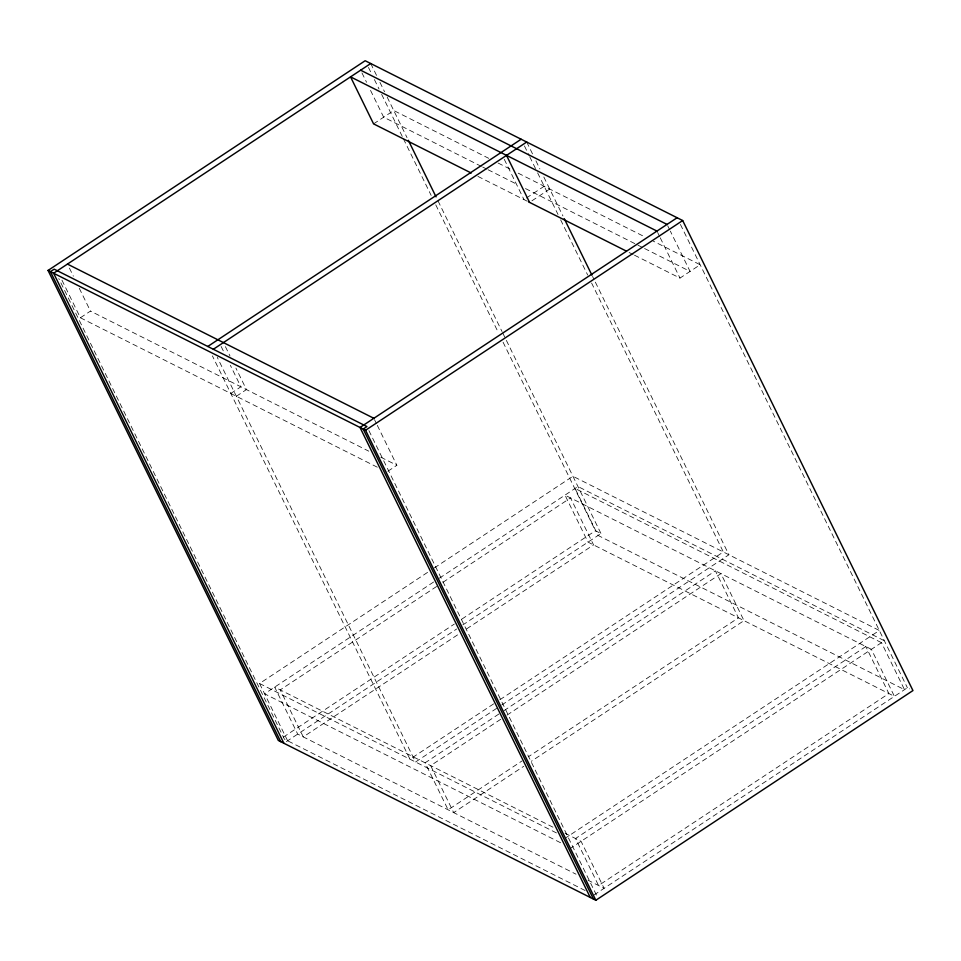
<?xml version="1.0" encoding="UTF-8"?>
<svg xmlns="http://www.w3.org/2000/svg" width="961" height="961" viewBox="0 0 961 961"><rect width="100%" height="100%" fill="white"/><g stroke="black" fill="none" stroke-linecap="round" stroke-linejoin="round"><path stroke-width="0.72" stroke-dasharray="4.8 3.6" d="M61.96 280.156L80.376 317.767L90.466 311.088L368.772 451.165M373.577 123.873L393.758 110.527L488.753 158.337M230.808 393.469L240.899 386.802L230.364 365.312M526.376 198.014L544.178 186.242M236.358 396.268L246.448 389.589L235.925 368.111M531.926 200.813L549.74 189.029M387.908 471.238L396.869 465.304L377.132 425.014M634.488 255.194L679.98 278.089L700.161 264.743L653.324 241.175M287.615 740.787L259.554 683.499L428.101 572.035M434.348 567.915L572.924 476.272L879.327 630.476L565.957 837.716M433.603 582.018L264.587 693.782L561.632 843.277M439.381 578.198L577.969 486.542L884.372 640.759L570.99 847.986M436.654 586.462L280.24 689.902L303.268 736.907L458.433 634.296M442.913 582.33L570.546 497.918L593.574 544.923L465.941 629.335M283.303 737.159L454.349 624.049M461.845 619.1L595.436 530.748L600.985 533.547L462.878 624.878M286.366 741.604L456.631 629.023M493.63 703.884L409.975 759.202L212.393 355.882M499.864 699.764L723.345 551.974L591.604 283.051M496.681 708.341L415.536 762.001L217.282 357.336M501.678 705.038L728.906 554.773L592.553 276.432M498.927 713.987L425.098 762.818L448.126 809.823L521.955 760.992M503.936 710.684L715.416 570.834L738.444 617.839L528.214 756.86M500.741 719.272L430.66 765.617L453.688 812.61L523.757 766.277M506.988 715.14L720.966 573.633L743.994 620.638L531.265 761.304M594.018 894.991L907.388 687.764L909.611 688.881M498.122 163.058L511.504 169.785M518.183 173.16L643.966 236.454M481.341 166.361L383.667 117.206L369.853 89.001M482.674 167.034L486.686 169.052M488.032 169.725L517.462 184.548M525.499 188.584L636.542 244.478M637.888 245.151L643.233 247.842M644.579 248.515L690.07 271.41L670.334 231.12M477.941 176.404L527.445 201.317M629.131 252.503L633.143 254.521M380.82 457.22L396.869 465.304M80.376 317.767L377.421 467.262M552.983 827.181L274.678 687.103L297.706 734.108L576.011 874.186M565.032 833.235L581.081 841.319L604.109 888.324L588.048 880.24M259.554 683.499L556.587 832.995M585.165 890.535L284.444 739.189L58.801 278.594M680.424 224.454L907.388 687.764M667.703 225.751L669.673 229.787M657.612 232.43L659.582 236.454M660.243 237.799L679.98 278.089M526.712 142.036L532.634 154.132M535.926 160.847L539.878 168.92M543.83 176.992L562.93 215.973M524.442 145.952L529.055 155.37M529.715 156.715L536.959 171.502M537.619 172.848L558.017 214.471M560.647 219.853L587.676 275.026M504.261 159.298L523.997 199.588M370.73 63.522L376.664 75.643M379.943 82.334L384.58 91.812M387.175 97.097L407.02 137.603M438.024 200.897L502.026 331.533M502.687 332.878L600.985 533.547M368.471 67.462L371.114 72.856M374.406 79.583L379.03 89.013M381.661 94.394L402.779 137.495M403.44 138.84L431.153 195.407M435.765 204.837L498.447 332.782M503.059 342.2L595.436 530.748M361.949 72.88L366.561 82.286M374.502 419.645L376.484 423.669M368.916 430.612L597.189 896.589M225.403 346.621L230.003 356.014M221.162 346.513L223.793 351.882M69.42 268.119L73.36 276.167M79.282 288.264L90.466 311.088M865.837 646.537L575.531 838.521L598.559 885.525L888.865 693.542L865.837 646.537M881.489 642.669L575.086 488.452L598.102 535.457L904.505 689.674L881.489 642.669M871.399 649.336L564.996 495.131L588.012 542.124L894.415 696.341L871.399 649.336"/><path stroke-width="1.44" d="M48.05 270.437L365.168 60.735L682.682 220.537L912.95 690.563L595.832 900.265L278.318 740.463L48.05 270.437L365.564 430.252L595.832 900.265M370.73 63.522L53.612 273.236L283.867 743.261M207.78 346.465L521.15 139.237M213.33 349.263L526.712 142.036M677.133 217.739L360.015 427.453L590.27 897.478M365.564 430.252L682.682 220.537M360.639 70.201L667.042 224.418M656.952 231.084L350.549 76.868L373.577 123.873L471.25 173.028M528.778 201.99L626.452 251.145M67.45 264.083L373.853 418.299M564.227 218.615L591.916 275.134M506.531 155.382L529.559 202.375M408.341 140.294L436.042 196.861M593.442 899.076L363.186 429.05L366.934 426.564L54.176 269.164L50.428 271.639L280.696 741.664"/></g></svg>
